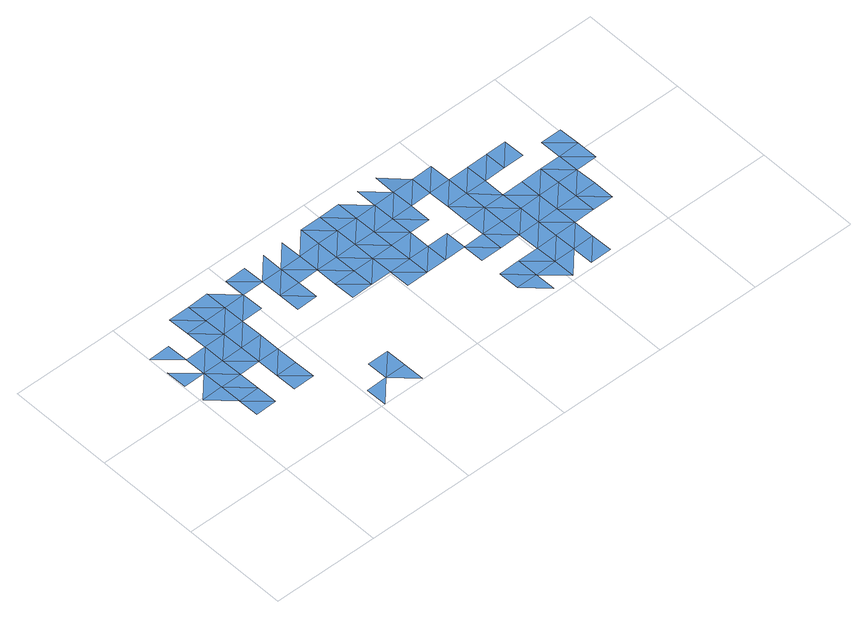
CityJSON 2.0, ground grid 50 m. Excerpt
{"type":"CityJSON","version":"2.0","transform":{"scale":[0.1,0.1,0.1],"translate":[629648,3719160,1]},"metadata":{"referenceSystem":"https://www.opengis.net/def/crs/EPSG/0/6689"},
"CityObjects":{
"waterbody1":{"type":"WaterBody","attributes":{"name":"福岡県津波浸水想定図","class":"1140","function":"2","WaterBodyTsunamiRiskAttribute.description":"1","WaterBodyTsunamiRiskAttribute.rank":"1"},"geometry":[{"type":"MultiSurface","lod":"1","boundaries":[[[0,1,2]],[[1,3,2]],[[4,5,3]],[[0,6,7]],[[0,8,1]],[[7,8,0]],[[3,1,9]],[[10,11,3]],[[1,8,9]],[[3,9,12]],[[10,3,12]],[[12,9,13]],[[12,14,10]],[[14,15,10]],[[12,13,16]],[[17,18,19]],[[14,12,16]],[[20,13,17]],[[21,22,15]],[[23,20,17]],[[17,19,23]],[[15,14,21]],[[21,24,22]],[[16,13,25]],[[25,13,20]],[[14,16,26]],[[27,28,29]],[[14,30,21]],[[30,24,21]],[[16,25,26]],[[30,14,26]],[[24,30,31]],[[26,32,30]],[[30,32,31]],[[33,34,27]],[[27,35,36]],[[26,37,32]],[[27,34,35]],[[38,32,39]],[[40,38,39]],[[41,42,43]],[[44,39,41]],[[41,43,45]],[[44,46,39]],[[41,45,44]],[[44,45,47]],[[48,49,50]],[[51,52,44]],[[44,47,51]],[[50,53,47]],[[50,49,53]],[[53,54,47]],[[47,55,51]],[[47,54,55]],[[56,54,53]],[[57,51,55]],[[53,49,56]],[[56,49,58]],[[59,55,54]],[[56,60,54]],[[61,62,58]],[[59,57,55]],[[59,54,60]],[[56,58,63]],[[58,62,63]],[[64,57,59]],[[60,56,65]],[[56,63,65]],[[60,66,59]],[[66,64,59]],[[62,67,63]],[[60,65,68]],[[66,60,68]],[[63,69,65]],[[62,70,67]],[[71,64,66]],[[68,65,69]],[[63,67,69]],[[68,72,66]],[[73,72,68]],[[72,71,66]],[[70,74,67]],[[68,69,73]],[[75,76,77]],[[78,77,76]],[[76,79,78]],[[80,73,69]],[[70,81,74]],[[82,81,83]],[[82,84,81]],[[85,79,76]],[[73,80,86]],[[72,73,87]],[[88,85,76]],[[73,86,87]],[[89,79,85]],[[82,90,84]],[[91,85,88]],[[86,92,87]],[[84,93,94]],[[95,89,85]],[[84,90,96]],[[86,97,92]],[[98,94,93]],[[84,96,93]],[[99,97,98]],[[95,85,91]],[[90,89,100]],[[90,101,96]],[[98,93,102]],[[100,89,95]],[[103,91,104]],[[97,105,92]],[[99,98,102]],[[96,101,93]],[[101,90,100]],[[91,106,95]],[[105,97,99]],[[93,107,102]],[[103,106,91]],[[104,108,103]],[[95,106,100]],[[93,101,107]],[[102,109,99]],[[110,101,100]],[[102,107,111]],[[101,110,107]],[[100,106,112]],[[102,111,109]],[[100,112,110]],[[110,113,107]],[[114,112,106]],[[111,115,109]],[[116,112,114]],[[117,113,110]],[[110,112,118]],[[111,119,115]],[[118,112,116]],[[120,116,114]],[[117,110,118]],[[119,121,115]],[[116,122,118]],[[122,117,118]],[[116,120,123]],[[119,124,121]],[[122,116,123]],[[117,122,125]],[[126,127,125]],[[126,128,127]]]}]},
"waterbody2":{"type":"WaterBody","attributes":{"name":"福岡県津波浸水想定図","class":"1140","function":"2","WaterBodyTsunamiRiskAttribute.description":"1","WaterBodyTsunamiRiskAttribute.rank":"2"},"geometry":[{"type":"MultiSurface","lod":"1","boundaries":[[[129,11,130]],[[131,72,87]],[[87,92,132]],[[122,133,125]],[[125,133,126]]]}]}
},
"vertices":[
[111,394,6],[109,494,6],[9,492,6],[107,594,6],[5,692,6],[7,592,6],[112,294,6],[212,296,6],[211,396,6],[209,496,6],[205,696,6],[105,694,6],[207,596,6],[309,498,5],[305,698,6],[203,796,6],[307,598,6],[311,398,5],[312,298,5],[412,300,5],[409,500,5],[303,798,6],[201,896,6],[410,400,5],[301,898,6],[407,600,6],[405,700,6],[616,104,5],[516,102,5],[518,2,5],[403,800,7],[401,900,7],[503,802,7],[718,6,5],[716,106,5],[714,206,5],[614,204,5],[505,702,6],[501,902,7],[603,804,7],[601,904,7],[605,704,7],[607,604,7],[706,606,7],[703,806,7],[705,706,7],[701,906,7],[805,708,6],[808,508,7],[908,510,6],[806,608,6],[803,808,7],[801,908,7],[906,610,6],[905,710,6],[903,810,7],[1006,612,6],[901,910,7],[1008,512,6],[1003,811,6],[1005,711,6],[1010,412,6],[1110,413,6],[1108,513,6],[1001,911,7],[1106,613,6],[1103,813,6],[1208,515,6],[1104,713,6],[1206,615,6],[1210,415,6],[1101,913,6],[1202,815,7],[1204,715,7],[1308,517,6],[1418,19,7],[1416,119,7],[1316,118,7],[1314,217,7],[1414,219,7],[1306,617,6],[1310,417,6],[1412,319,6],[1312,317,6],[1410,419,6],[1516,121,8],[1304,717,7],[1302,817,7],[1518,21,7],[1514,221,7],[1512,321,7],[1616,123,8],[1402,819,8],[1508,521,7],[1408,519,6],[1614,223,7],[1510,421,6],[1404,719,8],[1406,619,8],[1504,721,9],[1612,323,7],[1610,423,7],[1506,621,9],[1716,125,8],[1618,23,7],[1502,821,9],[1714,225,9],[1608,523,7],[1718,25,8],[1604,723,9],[1710,425,7],[1606,623,9],[1712,325,7],[1708,525,7],[1814,227,9],[1704,725,8],[1812,327,8],[1808,527,7],[1810,427,7],[1706,625,8],[1914,229,8],[1804,727,7],[1910,429,7],[1912,329,8],[1806,627,7],[1908,529,7],[2008,531,8],[1906,629,7],[2006,631,7],
[3,792,6],[103,794,6],[1201,915,7],[1301,917,12],[2010,431,8]
]}
